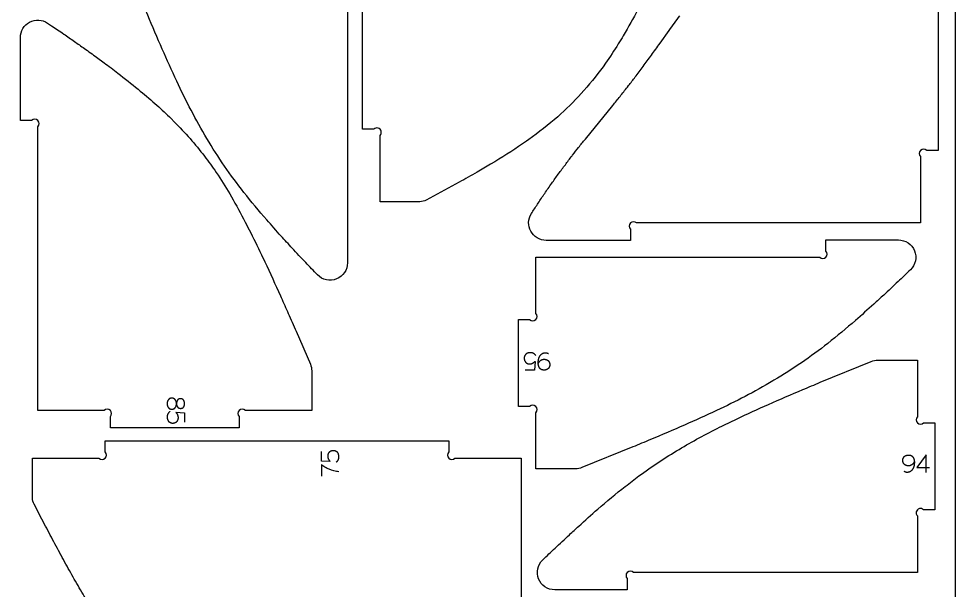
# Model space of a CAD drawing. Header units: millimetres. Extents: x 129 to 4060, y -1224 to 1216.
# Drawn here: x 2059 to 2704, y -114 to 281 of the extents above; entities that cross this region are included whole.
import ezdxf

# ---------------------------------------------------------------- set-up
doc = ezdxf.new("R2010")
doc.units = ezdxf.units.MM
for name, color, linetype, true_color in [('cnc kesim', 30, 'Continuous', 0xff7300), ('Layer 01', 18, 'Continuous', 0x000000), ('çizim', 5, 'Continuous', 0x0500ff)]:
    doc.layers.add(name, color=color, linetype=linetype, true_color=true_color)

msp = doc.modelspace()

# ---------------------------------------------------------------- linework, layer by layer
at = {"layer": 'cnc kesim'}
for points in [[(2692.55, 481.97), (2692.55, 189.8), (2684.79, 189.8, 1), (2680.55, 185.56), (2680.55, 139.8), (2484.79, 139.8, 1), (2480.55, 135.56), (2480.55, 127.8), (2422.36, 127.8, -0.136604), (2416.11, 129.54, -0.131634), (2411.8, 134.03, -0.274834), (2412.19, 146.24, -0.003281), (2416.39, 152.72, -0.003722), (2420.84, 159.38), (2421.39, 160.18, -0.004525), (2426.23, 167.16, -0.003721), (2430.78, 173.5), (2430.96, 173.75, -0.003763), (2435.62, 180.03, -0.003191), (2440.22, 186.08), (2440.66, 186.64, -0.002776), (2444.81, 191.95, -0.002137), (2449.41, 197.72), (2468.33, 220.95, 0.002837), (2473.31, 227.13, 0.002847), (2478.44, 233.63), (2479.2, 234.6, 0.003356), (2483.76, 240.54, 0.002655), (2489.26, 247.86, 0.002028), (2494.96, 255.61, 0.001508), (2500.93, 263.83), (2507.29, 272.71, 0.003162), (2514.45, 282.82)], [(2485.63, 287.21, -0.014311), (2475.59, 269.02, -0.006063), (2472.14, 263.34, -0.014508), (2463.37, 250.11, -0.026617), (2448.45, 231.21, -0.028389), (2432.56, 215.12), (2430.35, 213.14, -0.025541), (2410.45, 197.42), (2408.78, 196.24, -0.017077), (2386.93, 182.03), (2384.09, 180.32, -0.006207), (2374.79, 174.87, -0.004209), (2362.48, 167.95), (2339.7, 155.61, -0.120852), (2335.26, 154.46), (2307.87, 154.46), (2307.87, 200.22, 1), (2303.63, 204.46), (2295.87, 204.46), (2295.87, 462.95)], [(2108.37, -125.06, -0.006274), (2101.38, -113.42, -0.004756), (2094.58, -101.54, -0.003314), (2087.98, -89.54), (2087.9, -89.4, -0.002435), (2081.32, -77.09, -0.001511), (2074.79, -64.65), (2069.39, -54.26, -0.123115), (2068.31, -49.91), (2068.31, -22.48), (2114.06, -22.48, 1), (2118.31, -18.24), (2118.31, -10.48), (2355.23, -10.48), (2355.23, -18.24, 1), (2359.47, -22.48), (2405.23, -22.48), (2405.23, -218.24, 1)]]:
    msp.add_lwpolyline(points, format="xyb", dxfattribs=at)
for points in [[(2172.28, 362.29, 1), (2176.53, 366.54), (2176.53, 374.29), (2236.53, 374.29), (2236.53, 366.54, 1), (2240.77, 362.29), (2285.4, 362.29), (2285.4, 112.29, -0.675939), (2264.73, 103.99, -0.001602), (2256.61, 112.52, -0.002609), (2247.35, 122.4, -0.002926), (2239.66, 130.8, -0.004318), (2229.8, 141.91, -0.012733), (2214.02, 160.94, -0.032301), (2188.52, 198.03, -0.024833), (2167.72, 237.61, -0.006825), (2157.71, 259.72, -0.004169), (2147.7, 283.23, -0.002509), (2142.69, 295.37), (2128.52, 330.46, -0.095591), (2127.66, 334.93), (2127.66, 362.29)], [(2059.93, 267.79, -0.276829), (2066.28, 278.39, -0.277406), (2078.62, 277.76), (2081.41, 275.88, -0.002401), (2089.78, 270.18, -0.001969), (2097.21, 265.04, -0.002078), (2104.02, 260.24, -0.002993), (2112.49, 254.15), (2117.65, 250.36, -0.004427), (2127.13, 243.2, -0.008294), (2141.03, 232.15), (2142.6, 230.85, -0.010265), (2154.04, 220.98, -0.010964), (2163.83, 211.82), (2166, 209.66, -0.016007), (2176.86, 198.05, -0.016926), (2186.83, 185.88, -0.014357), (2194.85, 174.73), (2196.21, 172.72, -0.015088), (2205.39, 157.92, -0.012341), (2214.99, 140.35), (2217.65, 135.15, -0.005875), (2226.12, 117.9), (2228.43, 113.04, -0.004633), (2239.21, 89.53), (2239.68, 88.46, -0.001623), (2244.6, 77.39, -0.001104), (2250, 65.07), (2259.86, 42.29, -0.101676), (2260.78, 37.85), (2260.78, 10.47), (2215.02, 10.47, 1), (2210.78, 6.22), (2210.78, -1.53), (2121.93, -1.53), (2121.93, 6.22, 1), (2117.68, 10.47), (2071.93, 10.47), (2071.93, 206.22, 1), (2067.68, 210.47), (2059.93, 210.47)], [(2610.97, 116.12, 1), (2615.22, 120.37), (2615.22, 128.12), (2665.22, 128.12, -0.675896), (2673.52, 107.46, -0.001604), (2664.99, 99.33, -0.00261), (2655.11, 90.07, -0.002087), (2648.29, 83.81, -0.004995), (2635.6, 72.52, -0.012762), (2616.57, 56.73, -0.032223), (2579.48, 31.22), (2578.73, 30.78, -0.024289), (2539.9, 10.39, -0.006729), (2517.79, 0.33, -0.004116), (2494.27, -9.73, -0.002482), (2482.14, -14.77), (2447.06, -29.01, -0.096095), (2442.57, -29.88), (2415.22, -29.88), (2415.22, 8.88, 1), (2410.97, 13.12), (2403.22, 13.12), (2403.22, 73.12), (2410.97, 73.12, 1), (2415.22, 77.36), (2415.22, 116.12)], [(2482.58, -101.38, 1), (2478.33, -105.62), (2478.33, -113.38), (2428.31, -113.38, -0.675791), (2420.01, -92.72, -0.001512), (2428.56, -84.57, -0.002613), (2438.44, -75.31, -0.00216), (2444.82, -69.45, -0.005527), (2457.95, -57.74, -0.011877), (2476.98, -41.95, -0.008943), (2486.38, -34.81, -0.023907), (2514.07, -16.42, -0.018672), (2542.02, -1.18, -0.004094), (2553.65, 4.49, -0.006965), (2575.76, 14.62, -0.004205), (2599.28, 24.77, -0.001137), (2611.41, 29.86), (2646.47, 44.24, -0.097161), (2651, 45.13), (2678.33, 45.13), (2678.33, 6.12, 1), (2682.58, 1.87), (2690.33, 1.87), (2690.33, -58.13), (2682.58, -58.13, 1), (2678.33, -62.37), (2678.33, -101.38)]]:
    msp.add_lwpolyline(points, format="xyb", close=True, dxfattribs=at)
at = {"layer": 'Layer 01'}
msp.add_lwpolyline([(1484.46, 1215.6), (2704.46, 1215.6), (2704.46, -1224.4), (1484.46, -1224.4)], close=True, dxfattribs=at)
at = {"layer": 'çizim'}
msp.add_line((2677.98, -28.88), (2686.69, -28.88), dxfattribs=at)
for points in [[(2415.2, 48.37), (2415.11, 48.48), (2415.03, 48.6), (2414.94, 48.71), (2414.85, 48.81), (2414.76, 48.91), (2414.67, 49.01), (2414.57, 49.11), (2414.48, 49.2), (2414.38, 49.29), (2414.28, 49.37), (2414.18, 49.45), (2414.07, 49.52), (2413.97, 49.6), (2413.86, 49.67), (2413.75, 49.73), (2413.64, 49.79), (2413.53, 49.85), (2413.41, 49.9), (2413.3, 49.95), (2413.18, 50), (2413.06, 50.04), (2412.94, 50.08), (2412.81, 50.12), (2412.69, 50.15), (2412.56, 50.18), (2412.43, 50.2), (2412.3, 50.22), (2412.16, 50.24), (2412.03, 50.25), (2411.89, 50.26), (2411.75, 50.27), (2411.61, 50.27), (2411.45, 50.27), (2411.28, 50.26), (2411.12, 50.25), (2410.97, 50.24), (2410.81, 50.23), (2410.66, 50.21), (2410.51, 50.19), (2410.36, 50.16), (2410.22, 50.14), (2410.07, 50.1), (2409.93, 50.07), (2409.8, 50.03), (2409.66, 49.99), (2409.53, 49.95), (2409.4, 49.9), (2409.27, 49.85), (2409.21, 49.82), (2409.15, 49.79), (2409.09, 49.76), (2409.03, 49.73), (2408.97, 49.7), (2408.91, 49.66), (2408.85, 49.62), (2408.8, 49.58), (2408.74, 49.54), (2408.68, 49.5), (2408.63, 49.46), (2408.58, 49.41), (2408.52, 49.36), (2408.47, 49.32), (2408.42, 49.26), (2408.37, 49.21), (2408.32, 49.16), (2408.27, 49.1), (2408.22, 49.04), (2408.17, 48.99), (2408.12, 48.92), (2408.08, 48.86), (2408.03, 48.8), (2407.99, 48.73), (2407.94, 48.66), (2407.9, 48.59), (2407.86, 48.52), (2407.81, 48.45), (2407.73, 48.3), (2407.65, 48.14), (2407.61, 48.04), (2407.57, 47.95), (2407.53, 47.85), (2407.49, 47.75), (2407.45, 47.65), (2407.42, 47.56), (2407.4, 47.46), (2407.37, 47.36), (2407.35, 47.27), (2407.33, 47.17), (2407.31, 47.07), (2407.3, 46.98), (2407.29, 46.88), (2407.28, 46.79), (2407.28, 46.69), (2407.28, 46.6), (2407.28, 46.49), (2407.28, 46.39), (2407.29, 46.28), (2407.29, 46.18), (2407.3, 46.08), (2407.31, 45.98), (2407.32, 45.88), (2407.34, 45.78), (2407.35, 45.68), (2407.37, 45.58), (2407.39, 45.49), (2407.41, 45.39), (2407.44, 45.3), (2407.46, 45.2), (2407.49, 45.11), (2407.52, 45.02), (2407.55, 44.93), (2407.58, 44.84), (2407.62, 44.76), (2407.65, 44.67), (2407.69, 44.59), (2407.73, 44.5), (2407.77, 44.42), (2407.82, 44.34), (2407.86, 44.26), (2407.91, 44.18), (2407.96, 44.1), (2408.01, 44.02), (2408.07, 43.94), (2408.12, 43.87), (2408.18, 43.79), (2408.24, 43.72), (2408.3, 43.65), (2408.36, 43.58), (2408.42, 43.51), (2408.49, 43.45), (2408.56, 43.38), (2408.63, 43.32), (2408.7, 43.27), (2408.77, 43.21), (2408.84, 43.16), (2408.92, 43.1), (2409, 43.06), (2409.08, 43.01), (2409.16, 42.96), (2409.24, 42.92), (2409.32, 42.88), (2409.41, 42.85), (2409.5, 42.81), (2409.59, 42.78), (2409.68, 42.75), (2409.77, 42.72), (2409.87, 42.69), (2409.96, 42.67), (2410.06, 42.65), (2410.16, 42.63), (2410.26, 42.61), (2410.36, 42.59), (2410.47, 42.58), (2410.57, 42.57), (2410.68, 42.56), (2410.79, 42.56), (2410.9, 42.56), (2411.01, 42.55), (2411.15, 42.56), (2411.29, 42.56), (2411.43, 42.57), (2411.56, 42.58), (2411.7, 42.6), (2411.83, 42.62), (2411.95, 42.64), (2412.08, 42.67), (2412.21, 42.7), (2412.33, 42.73), (2412.45, 42.77), (2412.57, 42.81), (2412.68, 42.85), (2412.8, 42.9), (2412.91, 42.95), (2413.02, 43.01), (2413.13, 43.07), (2413.24, 43.13), (2413.35, 43.19), (2413.45, 43.26), (2413.56, 43.33), (2413.67, 43.4), (2413.77, 43.48), (2413.88, 43.55), (2413.99, 43.64), (2414.09, 43.72), (2414.2, 43.81), (2414.3, 43.9), (2414.51, 44.09), (2414.72, 44.29), (2414.43, 38.27), (2407.95, 38.27)], [(2424.88, 42.02), (2424.88, 41.91), (2424.88, 41.81), (2424.87, 41.7), (2424.87, 41.6), (2424.86, 41.5), (2424.84, 41.4), (2424.83, 41.3), (2424.81, 41.2), (2424.79, 41.11), (2424.77, 41.01), (2424.75, 40.92), (2424.73, 40.83), (2424.7, 40.73), (2424.67, 40.65), (2424.64, 40.56), (2424.61, 40.47), (2424.57, 40.39), (2424.53, 40.3), (2424.49, 40.22), (2424.45, 40.14), (2424.41, 40.06), (2424.36, 39.98), (2424.31, 39.91), (2424.26, 39.83), (2424.21, 39.76), (2424.15, 39.68), (2424.1, 39.61), (2424.04, 39.54), (2423.97, 39.48), (2423.91, 39.41), (2423.84, 39.34), (2423.78, 39.28), (2423.71, 39.22), (2423.64, 39.16), (2423.56, 39.1), (2423.49, 39.04), (2423.42, 38.99), (2423.34, 38.94), (2423.26, 38.89), (2423.19, 38.84), (2423.11, 38.79), (2423.03, 38.75), (2422.95, 38.7), (2422.86, 38.66), (2422.78, 38.62), (2422.7, 38.59), (2422.61, 38.55), (2422.52, 38.52), (2422.43, 38.49), (2422.35, 38.46), (2422.26, 38.44), (2422.16, 38.41), (2422.07, 38.39), (2421.98, 38.37), (2421.88, 38.35), (2421.79, 38.33), (2421.69, 38.32), (2421.59, 38.3), (2421.49, 38.29), (2421.39, 38.28), (2421.29, 38.28), (2421.18, 38.27), (2421.08, 38.27), (2420.97, 38.27), (2420.84, 38.27), (2420.7, 38.27), (2420.57, 38.28), (2420.44, 38.29), (2420.32, 38.31), (2420.2, 38.32), (2420.07, 38.34), (2419.96, 38.36), (2419.84, 38.39), (2419.73, 38.42), (2419.61, 38.45), (2419.51, 38.48), (2419.4, 38.52), (2419.29, 38.56), (2419.19, 38.61), (2419.09, 38.65), (2419.05, 38.68), (2419, 38.7), (2418.95, 38.73), (2418.9, 38.75), (2418.86, 38.78), (2418.81, 38.81), (2418.77, 38.84), (2418.72, 38.87), (2418.68, 38.9), (2418.64, 38.93), (2418.59, 38.96), (2418.55, 38.99), (2418.51, 39.03), (2418.47, 39.06), (2418.43, 39.1), (2418.39, 39.13), (2418.35, 39.17), (2418.31, 39.2), (2418.28, 39.24), (2418.24, 39.28), (2418.2, 39.32), (2418.17, 39.36), (2418.13, 39.4), (2418.1, 39.44), (2418.03, 39.53), (2417.97, 39.62), (2417.9, 39.71), (2417.85, 39.8), (2417.79, 39.9), (2417.73, 40), (2417.68, 40.09), (2417.63, 40.19), (2417.58, 40.29), (2417.53, 40.39), (2417.48, 40.49), (2417.44, 40.6), (2417.39, 40.7), (2417.35, 40.8), (2417.31, 40.91), (2417.28, 41.01), (2417.24, 41.12), (2417.21, 41.23), (2417.17, 41.33), (2417.14, 41.44), (2417.09, 41.66), (2417.04, 41.88), (2417, 42.11), (2416.97, 42.34), (2416.94, 42.57), (2416.93, 42.81), (2416.91, 43.05), (2416.91, 43.29), (2416.91, 43.55), (2416.93, 43.81), (2416.94, 44.09), (2416.97, 44.38), (2417, 44.67), (2417.04, 44.93), (2417.08, 45.18), (2417.12, 45.4), (2417.16, 45.65), (2417.22, 45.9), (2417.28, 46.14), (2417.35, 46.37), (2417.42, 46.61), (2417.46, 46.72), (2417.51, 46.83), (2417.55, 46.94), (2417.6, 47.05), (2417.65, 47.16), (2417.7, 47.27), (2417.75, 47.38), (2417.8, 47.49), (2417.86, 47.59), (2417.91, 47.69), (2417.97, 47.8), (2418.03, 47.9), (2418.1, 48), (2418.16, 48.1), (2418.23, 48.19), (2418.3, 48.29), (2418.37, 48.39), (2418.44, 48.48), (2418.51, 48.57), (2418.59, 48.67), (2418.67, 48.76), (2418.75, 48.85), (2418.83, 48.93), (2418.91, 49.02), (2418.99, 49.1), (2419.08, 49.18), (2419.16, 49.26), (2419.25, 49.33), (2419.34, 49.4), (2419.43, 49.47), (2419.52, 49.53), (2419.61, 49.6), (2419.7, 49.66), (2419.8, 49.71), (2419.89, 49.77), (2419.99, 49.82), (2420.09, 49.87), (2420.19, 49.91), (2420.29, 49.96), (2420.39, 50), (2420.5, 50.03), (2420.6, 50.07), (2420.71, 50.1), (2420.81, 50.13), (2420.92, 50.16), (2421.03, 50.18), (2421.14, 50.2), (2421.25, 50.22), (2421.37, 50.23), (2421.48, 50.25), (2421.6, 50.26), (2421.71, 50.26), (2421.83, 50.27), (2421.95, 50.27), (2422.09, 50.27), (2422.23, 50.26), (2422.3, 50.25), (2422.37, 50.25), (2422.43, 50.24), (2422.5, 50.23), (2422.57, 50.22), (2422.63, 50.21), (2422.7, 50.2), (2422.76, 50.18), (2422.82, 50.17), (2422.89, 50.15), (2422.95, 50.14), (2423.01, 50.12), (2423.08, 50.1), (2423.14, 50.08), (2423.2, 50.06), (2423.26, 50.03), (2423.32, 50.01), (2423.38, 49.98), (2423.44, 49.96), (2423.49, 49.93), (2423.55, 49.9), (2423.61, 49.87), (2423.66, 49.84), (2423.72, 49.81), (2423.78, 49.78), (2423.83, 49.74), (2423.89, 49.71), (2423.94, 49.67)], [(2163.02, 9.64), (2162.9, 9.56), (2162.79, 9.47), (2162.68, 9.38), (2162.57, 9.29), (2162.47, 9.2), (2162.37, 9.11), (2162.28, 9.02), (2162.19, 8.92), (2162.1, 8.82), (2162.01, 8.72), (2161.93, 8.62), (2161.86, 8.52), (2161.79, 8.41), (2161.72, 8.3), (2161.65, 8.19), (2161.59, 8.08), (2161.53, 7.97), (2161.48, 7.86), (2161.43, 7.74), (2161.38, 7.62), (2161.34, 7.5), (2161.3, 7.38), (2161.27, 7.26), (2161.23, 7.13), (2161.21, 7), (2161.18, 6.87), (2161.16, 6.74), (2161.14, 6.61), (2161.13, 6.47), (2161.12, 6.34), (2161.12, 6.2), (2161.12, 6.06), (2161.12, 5.89), (2161.12, 5.73), (2161.13, 5.57), (2161.14, 5.41), (2161.16, 5.25), (2161.17, 5.1), (2161.2, 4.95), (2161.22, 4.8), (2161.25, 4.66), (2161.28, 4.52), (2161.31, 4.38), (2161.35, 4.24), (2161.39, 4.1), (2161.44, 3.97), (2161.48, 3.84), (2161.54, 3.72), (2161.56, 3.65), (2161.59, 3.59), (2161.62, 3.53), (2161.65, 3.47), (2161.69, 3.41), (2161.72, 3.35), (2161.76, 3.3), (2161.8, 3.24), (2161.84, 3.18), (2161.88, 3.13), (2161.93, 3.07), (2161.97, 3.02), (2162.02, 2.97), (2162.07, 2.91), (2162.12, 2.86), (2162.17, 2.81), (2162.23, 2.76), (2162.28, 2.71), (2162.34, 2.66), (2162.4, 2.61), (2162.46, 2.57), (2162.52, 2.52), (2162.59, 2.47), (2162.65, 2.43), (2162.72, 2.39), (2162.79, 2.34), (2162.86, 2.3), (2162.93, 2.26), (2163.08, 2.18), (2163.24, 2.1), (2163.34, 2.05), (2163.44, 2.01), (2163.54, 1.97), (2163.63, 1.93), (2163.73, 1.9), (2163.83, 1.87), (2163.92, 1.84), (2164.02, 1.81), (2164.12, 1.79), (2164.21, 1.77), (2164.31, 1.76), (2164.4, 1.74), (2164.5, 1.73), (2164.59, 1.73), (2164.69, 1.72), (2164.78, 1.72), (2164.89, 1.72), (2165, 1.72), (2165.1, 1.73), (2165.2, 1.73), (2165.31, 1.74), (2165.41, 1.75), (2165.51, 1.77), (2165.61, 1.78), (2165.7, 1.8), (2165.8, 1.81), (2165.9, 1.83), (2165.99, 1.85), (2166.09, 1.88), (2166.18, 1.9), (2166.27, 1.93), (2166.36, 1.96), (2166.45, 1.99), (2166.54, 2.02), (2166.63, 2.06), (2166.71, 2.09), (2166.8, 2.13), (2166.88, 2.17), (2166.96, 2.22), (2167.05, 2.26), (2167.13, 2.31), (2167.21, 2.35), (2167.29, 2.4), (2167.36, 2.45), (2167.44, 2.51), (2167.52, 2.56), (2167.59, 2.62), (2167.66, 2.68), (2167.74, 2.74), (2167.8, 2.8), (2167.87, 2.87), (2167.94, 2.93), (2168, 3), (2168.06, 3.07), (2168.12, 3.14), (2168.17, 3.21), (2168.23, 3.29), (2168.28, 3.36), (2168.33, 3.44), (2168.37, 3.52), (2168.42, 3.6), (2168.46, 3.68), (2168.5, 3.77), (2168.54, 3.85), (2168.57, 3.94), (2168.61, 4.03), (2168.64, 4.12), (2168.67, 4.21), (2168.69, 4.31), (2168.72, 4.4), (2168.74, 4.5), (2168.76, 4.6), (2168.77, 4.7), (2168.79, 4.81), (2168.8, 4.91), (2168.81, 5.02), (2168.82, 5.12), (2168.82, 5.23), (2168.83, 5.34), (2168.83, 5.46), (2168.83, 5.6), (2168.82, 5.74), (2168.81, 5.87), (2168.8, 6.01), (2168.78, 6.14), (2168.77, 6.27), (2168.74, 6.4), (2168.72, 6.52), (2168.69, 6.65), (2168.65, 6.77), (2168.61, 6.89), (2168.57, 7.01), (2168.53, 7.13), (2168.48, 7.24), (2168.43, 7.35), (2168.38, 7.46), (2168.32, 7.57), (2168.26, 7.68), (2168.19, 7.79), (2168.12, 7.9), (2168.06, 8), (2167.98, 8.11), (2167.91, 8.22), (2167.83, 8.32), (2167.75, 8.43), (2167.66, 8.54), (2167.58, 8.64), (2167.49, 8.74), (2167.3, 8.95), (2167.1, 9.16), (2173.12, 8.87), (2173.12, 2.39)], [(2277.59, -25.27), (2277.71, -25.19), (2277.82, -25.1), (2277.93, -25.01), (2278.04, -24.93), (2278.14, -24.84), (2278.24, -24.74), (2278.33, -24.65), (2278.43, -24.55), (2278.51, -24.45), (2278.6, -24.35), (2278.68, -24.25), (2278.75, -24.15), (2278.82, -24.04), (2278.89, -23.94), (2278.96, -23.83), (2279.02, -23.71), (2279.08, -23.6), (2279.13, -23.49), (2279.18, -23.37), (2279.23, -23.25), (2279.27, -23.13), (2279.31, -23.01), (2279.35, -22.89), (2279.38, -22.76), (2279.4, -22.63), (2279.43, -22.5), (2279.45, -22.37), (2279.47, -22.24), (2279.48, -22.1), (2279.49, -21.97), (2279.49, -21.83), (2279.5, -21.69), (2279.49, -21.52), (2279.49, -21.36), (2279.48, -21.2), (2279.47, -21.04), (2279.45, -20.88), (2279.44, -20.73), (2279.42, -20.58), (2279.39, -20.43), (2279.36, -20.29), (2279.33, -20.15), (2279.3, -20.01), (2279.26, -19.87), (2279.22, -19.74), (2279.17, -19.6), (2279.13, -19.47), (2279.08, -19.35), (2279.05, -19.29), (2279.02, -19.22), (2278.99, -19.16), (2278.96, -19.1), (2278.92, -19.04), (2278.89, -18.99), (2278.85, -18.93), (2278.81, -18.87), (2278.77, -18.81), (2278.73, -18.76), (2278.68, -18.7), (2278.64, -18.65), (2278.59, -18.6), (2278.54, -18.54), (2278.49, -18.49), (2278.44, -18.44), (2278.38, -18.39), (2278.33, -18.34), (2278.27, -18.29), (2278.21, -18.24), (2278.15, -18.2), (2278.09, -18.15), (2278.02, -18.11), (2277.96, -18.06), (2277.89, -18.02), (2277.82, -17.97), (2277.75, -17.93), (2277.68, -17.89), (2277.53, -17.81), (2277.37, -17.73), (2277.27, -17.68), (2277.17, -17.64), (2277.08, -17.6), (2276.98, -17.56), (2276.88, -17.53), (2276.78, -17.5), (2276.69, -17.47), (2276.59, -17.44), (2276.49, -17.42), (2276.4, -17.4), (2276.3, -17.39), (2276.21, -17.37), (2276.11, -17.36), (2276.02, -17.36), (2275.92, -17.35), (2275.83, -17.35), (2275.72, -17.35), (2275.61, -17.35), (2275.51, -17.36), (2275.41, -17.37), (2275.3, -17.37), (2275.2, -17.38), (2275.1, -17.4), (2275, -17.41), (2274.91, -17.43), (2274.81, -17.44), (2274.71, -17.46), (2274.62, -17.49), (2274.52, -17.51), (2274.43, -17.53), (2274.34, -17.56), (2274.25, -17.59), (2274.16, -17.62), (2274.07, -17.65), (2273.98, -17.69), (2273.9, -17.73), (2273.81, -17.76), (2273.73, -17.8), (2273.65, -17.85), (2273.56, -17.89), (2273.48, -17.94), (2273.4, -17.98), (2273.32, -18.03), (2273.25, -18.09), (2273.17, -18.14), (2273.09, -18.19), (2273.02, -18.25), (2272.95, -18.31), (2272.88, -18.37), (2272.81, -18.43), (2272.74, -18.5), (2272.67, -18.56), (2272.61, -18.63), (2272.55, -18.7), (2272.49, -18.77), (2272.44, -18.84), (2272.38, -18.92), (2272.33, -18.99), (2272.28, -19.07), (2272.24, -19.15), (2272.19, -19.23), (2272.15, -19.31), (2272.11, -19.4), (2272.07, -19.48), (2272.04, -19.57), (2272, -19.66), (2271.97, -19.75), (2271.95, -19.85), (2271.92, -19.94), (2271.9, -20.04), (2271.87, -20.13), (2271.85, -20.23), (2271.84, -20.33), (2271.82, -20.44), (2271.81, -20.54), (2271.8, -20.65), (2271.79, -20.75), (2271.79, -20.86), (2271.78, -20.97), (2271.78, -21.09), (2271.78, -21.23), (2271.79, -21.37), (2271.8, -21.5), (2271.81, -21.64), (2271.83, -21.77), (2271.85, -21.9), (2271.87, -22.03), (2271.89, -22.15), (2271.93, -22.28), (2271.96, -22.4), (2272, -22.52), (2272.04, -22.64), (2272.08, -22.76), (2272.13, -22.87), (2272.18, -22.98), (2272.24, -23.09), (2272.29, -23.2), (2272.35, -23.31), (2272.42, -23.42), (2272.49, -23.53), (2272.56, -23.63), (2272.63, -23.74), (2272.7, -23.85), (2272.78, -23.95), (2272.86, -24.06), (2272.95, -24.17), (2273.03, -24.27), (2273.12, -24.38), (2273.31, -24.58), (2273.51, -24.79), (2267.5, -24.5), (2267.5, -18.02)], [(2668.3, -24.09), (2668.3, -23.98), (2668.3, -23.88), (2668.31, -23.77), (2668.31, -23.67), (2668.32, -23.57), (2668.33, -23.47), (2668.35, -23.37), (2668.36, -23.27), (2668.38, -23.18), (2668.4, -23.08), (2668.43, -22.99), (2668.45, -22.89), (2668.48, -22.8), (2668.51, -22.72), (2668.54, -22.63), (2668.57, -22.54), (2668.61, -22.46), (2668.65, -22.37), (2668.69, -22.29), (2668.73, -22.21), (2668.77, -22.13), (2668.82, -22.05), (2668.87, -21.98), (2668.92, -21.9), (2668.97, -21.83), (2669.03, -21.75), (2669.08, -21.68), (2669.14, -21.61), (2669.2, -21.55), (2669.27, -21.48), (2669.33, -21.41), (2669.4, -21.35), (2669.47, -21.29), (2669.54, -21.23), (2669.61, -21.17), (2669.69, -21.11), (2669.76, -21.06), (2669.84, -21.01), (2669.91, -20.96), (2669.99, -20.91), (2670.07, -20.86), (2670.15, -20.82), (2670.23, -20.77), (2670.31, -20.73), (2670.4, -20.69), (2670.48, -20.66), (2670.57, -20.62), (2670.65, -20.59), (2670.74, -20.56), (2670.83, -20.53), (2670.92, -20.5), (2671.01, -20.48), (2671.11, -20.46), (2671.2, -20.44), (2671.3, -20.42), (2671.39, -20.4), (2671.49, -20.39), (2671.59, -20.37), (2671.69, -20.36), (2671.79, -20.35), (2671.89, -20.35), (2671.99, -20.34), (2672.1, -20.34), (2672.2, -20.34), (2672.34, -20.34), (2672.47, -20.34), (2672.6, -20.35), (2672.73, -20.36), (2672.86, -20.38), (2672.98, -20.39), (2673.1, -20.41), (2673.22, -20.43), (2673.34, -20.46), (2673.45, -20.49), (2673.56, -20.52), (2673.67, -20.55), (2673.78, -20.59), (2673.88, -20.63), (2673.98, -20.68), (2674.08, -20.72), (2674.13, -20.75), (2674.18, -20.77), (2674.23, -20.8), (2674.27, -20.82), (2674.32, -20.85), (2674.37, -20.88), (2674.41, -20.91), (2674.45, -20.94), (2674.5, -20.97), (2674.54, -21), (2674.58, -21.03), (2674.63, -21.06), (2674.67, -21.1), (2674.71, -21.13), (2674.75, -21.17), (2674.79, -21.2), (2674.83, -21.24), (2674.86, -21.27), (2674.9, -21.31), (2674.94, -21.35), (2674.97, -21.39), (2675.01, -21.43), (2675.05, -21.47), (2675.08, -21.51), (2675.15, -21.6), (2675.21, -21.69), (2675.27, -21.78), (2675.33, -21.87), (2675.39, -21.97), (2675.45, -22.07), (2675.5, -22.16), (2675.55, -22.26), (2675.6, -22.36), (2675.65, -22.46), (2675.7, -22.56), (2675.74, -22.67), (2675.78, -22.77), (2675.83, -22.87), (2675.86, -22.98), (2675.9, -23.08), (2675.94, -23.19), (2675.97, -23.3), (2676, -23.4), (2676.03, -23.51), (2676.09, -23.73), (2676.14, -23.95), (2676.18, -24.18), (2676.21, -24.41), (2676.23, -24.64), (2676.25, -24.88), (2676.26, -25.12), (2676.27, -25.36), (2676.26, -25.62), (2676.25, -25.88), (2676.23, -26.16), (2676.21, -26.45), (2676.18, -26.73), (2676.14, -27), (2676.1, -27.24), (2676.06, -27.47), (2676.01, -27.72), (2675.96, -27.97), (2675.9, -28.21), (2675.83, -28.44), (2675.75, -28.68), (2675.71, -28.79), (2675.67, -28.9), (2675.63, -29.01), (2675.58, -29.12), (2675.53, -29.23), (2675.48, -29.34), (2675.43, -29.45), (2675.38, -29.56), (2675.32, -29.66), (2675.26, -29.76), (2675.21, -29.87), (2675.14, -29.97), (2675.08, -30.07), (2675.02, -30.17), (2674.95, -30.26), (2674.88, -30.36), (2674.81, -30.46), (2674.74, -30.55), (2674.67, -30.64), (2674.59, -30.73), (2674.51, -30.83), (2674.43, -30.92), (2674.35, -31), (2674.27, -31.09), (2674.19, -31.17), (2674.1, -31.25), (2674.02, -31.33), (2673.93, -31.4), (2673.84, -31.47), (2673.75, -31.54), (2673.66, -31.6), (2673.57, -31.67), (2673.47, -31.73), (2673.38, -31.78), (2673.28, -31.84), (2673.19, -31.89), (2673.09, -31.94), (2672.99, -31.98), (2672.89, -32.03), (2672.79, -32.07), (2672.68, -32.1), (2672.58, -32.14), (2672.47, -32.17), (2672.37, -32.2), (2672.26, -32.23), (2672.15, -32.25), (2672.04, -32.27), (2671.92, -32.29), (2671.81, -32.3), (2671.7, -32.32), (2671.58, -32.33), (2671.46, -32.33), (2671.35, -32.34), (2671.23, -32.34), (2671.09, -32.34), (2670.95, -32.33), (2670.88, -32.32), (2670.81, -32.32), (2670.75, -32.31), (2670.68, -32.3), (2670.61, -32.29), (2670.55, -32.28), (2670.48, -32.27), (2670.42, -32.25), (2670.35, -32.24), (2670.29, -32.22), (2670.23, -32.21), (2670.16, -32.19), (2670.1, -32.17), (2670.04, -32.15), (2669.98, -32.13), (2669.92, -32.1), (2669.86, -32.08), (2669.8, -32.05), (2669.74, -32.03), (2669.68, -32), (2669.63, -31.97), (2669.57, -31.94), (2669.51, -31.91), (2669.46, -31.88), (2669.4, -31.85), (2669.35, -31.81), (2669.29, -31.77), (2669.24, -31.74)], [(2684.38, -32.34), (2684.39, -20.32), (2677.98, -28.88)]]:
    msp.add_lwpolyline(points, dxfattribs=at)
msp.add_lwpolyline([(2279.5, -31.92, -0.024846), (2276.03, -31.3), (2274.44, -30.81), (2272.78, -30.17), (2271.47, -29.56, -0.047754), (2268.42, -27.69), (2267.5, -26.98), (2267.5, -34.82)], format="xyb", dxfattribs=at)
for points, knots in [([(2416.93, 42.73), (2417.36, 43.86), (2418.37, 44.79), (2419.38, 45.73), (2420.97, 45.73), (2422.69, 45.73), (2423.79, 44.76), (2424.88, 43.79), (2424.88, 42.02)], [0, 0, 0, 1, 1, 2, 2, 3, 3, 4, 4, 4]), ([(2167.51, 15.09), (2167.51, 13.36), (2166.63, 12.31), (2165.74, 11.25), (2164.3, 11.25), (2162.85, 11.25), (2161.98, 12.31), (2161.12, 13.36), (2161.12, 15.09), (2161.12, 16.81), (2161.98, 17.86), (2162.85, 18.91), (2164.3, 18.91), (2165.74, 18.91), (2166.63, 17.86), (2167.51, 16.81), (2167.51, 15.09)], [0, 0, 0, 1, 1, 2, 2, 3, 3, 4, 4, 5, 5, 6, 6, 7, 7, 8, 8, 8]), ([(2173.12, 15.04), (2173.12, 13.7), (2172.45, 12.78), (2171.78, 11.85), (2170.41, 11.85), (2168.95, 11.85), (2168.25, 12.88), (2167.54, 13.91), (2167.54, 15.19), (2167.54, 16.43), (2168.2, 17.47), (2168.85, 18.5), (2170.3, 18.5), (2171.76, 18.5), (2172.44, 17.45), (2173.12, 16.39), (2173.12, 15.04)], [0, 0, 0, 1, 1, 2, 2, 3, 3, 4, 4, 5, 5, 6, 6, 7, 7, 8, 8, 8]), ([(2676.25, -24.8), (2675.82, -25.93), (2674.81, -26.86), (2673.8, -27.8), (2672.2, -27.8), (2670.49, -27.8), (2669.39, -26.83), (2668.3, -25.86), (2668.3, -24.09)], [0, 0, 0, 1, 1, 2, 2, 3, 3, 4, 4, 4])]:
    msp.add_open_spline(points, degree=2, knots=knots, dxfattribs=at)

doc.saveas('drawing.dxf')
